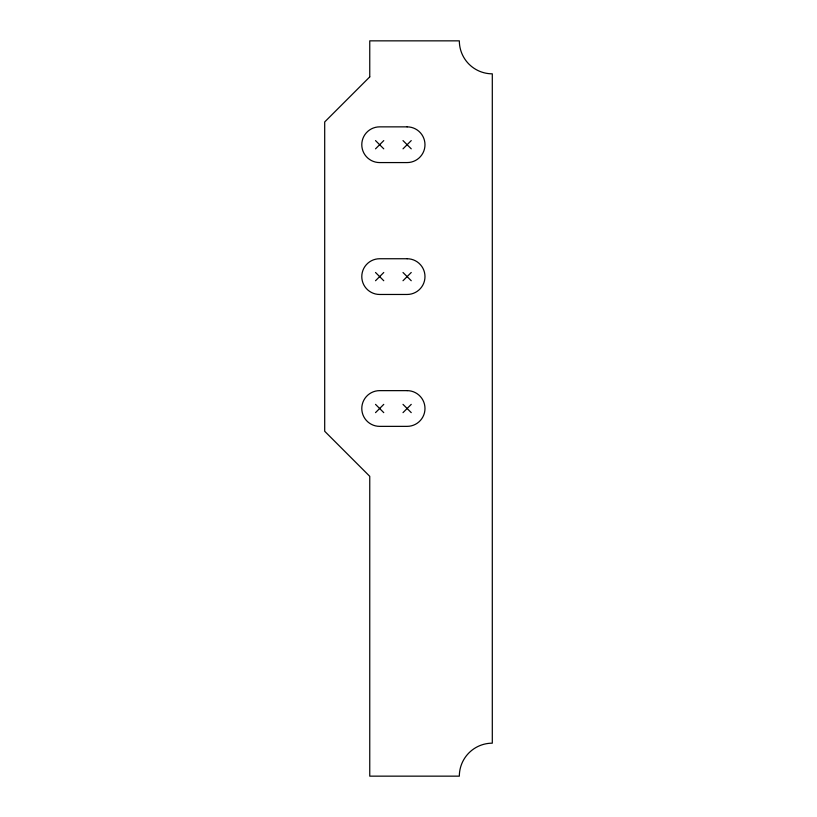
<?xml version="1.0" encoding="UTF-8"?>
<svg xmlns="http://www.w3.org/2000/svg" width="817" height="817" viewBox="0 0 817 817"><rect width="100%" height="100%" fill="white"/><g stroke="black" fill="none" stroke-linecap="round" stroke-linejoin="round"><path stroke-width="1.23" d="M375.524 148.837L383.765 140.595M403.006 148.837L411.247 140.595M375.524 280.731L383.765 272.49M403.006 280.731L411.247 272.49M375.524 412.626L383.765 404.374M403.006 412.626L411.247 404.374M403.006 140.595L411.247 148.837M375.524 140.595L383.765 148.837M403.006 272.49L411.247 280.731M375.524 272.49L383.765 280.731M403.006 404.374L411.247 412.626M375.524 404.374L383.765 412.626M369.754 76.89L324.696 121.947L324.696 431.264L369.754 476.331L369.754 776.15L459.338 776.15A32.976 32.976 0 0 1 492.304 743.174L492.304 73.826A32.976 32.976 0 0 1 459.338 40.85L369.754 40.85L369.754 76.89M407.121 126.86L379.65 126.86A17.862 17.862 0 0 0 361.788 144.711A17.862 17.862 0 0 0 379.65 162.573L407.121 162.573A17.862 17.862 0 0 0 424.983 144.711A17.862 17.862 0 0 0 407.121 126.86M407.121 258.744L379.65 258.744A17.862 17.862 0 0 0 361.788 276.606A17.862 17.862 0 0 0 379.65 294.467L407.121 294.467A17.862 17.862 0 0 0 424.983 276.606A17.862 17.862 0 0 0 407.121 258.744M407.121 390.638L379.65 390.638A17.862 17.862 0 0 0 361.788 408.5A17.862 17.862 0 0 0 379.65 426.362L407.121 426.362A17.862 17.862 0 0 0 424.983 408.5A17.862 17.862 0 0 0 407.121 390.638"/></g></svg>
